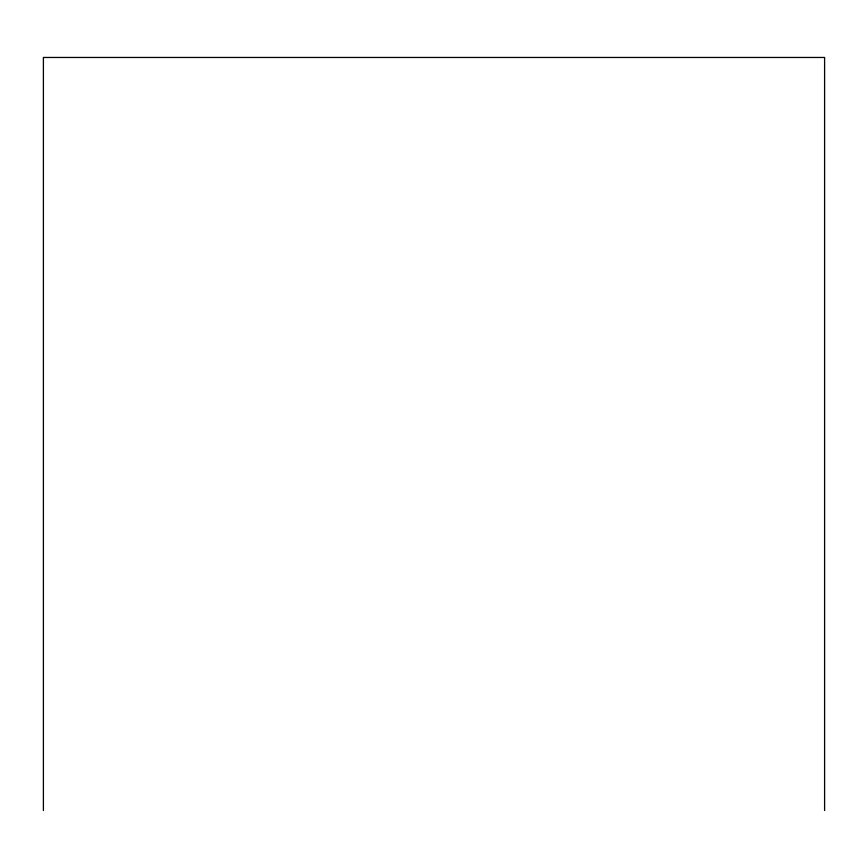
<?xml version="1.0" encoding="UTF-8"?>
<svg xmlns="http://www.w3.org/2000/svg" width="868" height="868" viewBox="0 0 868 868"><rect width="100%" height="100%" fill="white"/><g stroke="black" fill="none" stroke-linecap="round" stroke-linejoin="round"><path stroke-width="1.3" d="M824.6 810.538L824.6 57.462L43.4 57.462L43.4 810.538"/></g></svg>
